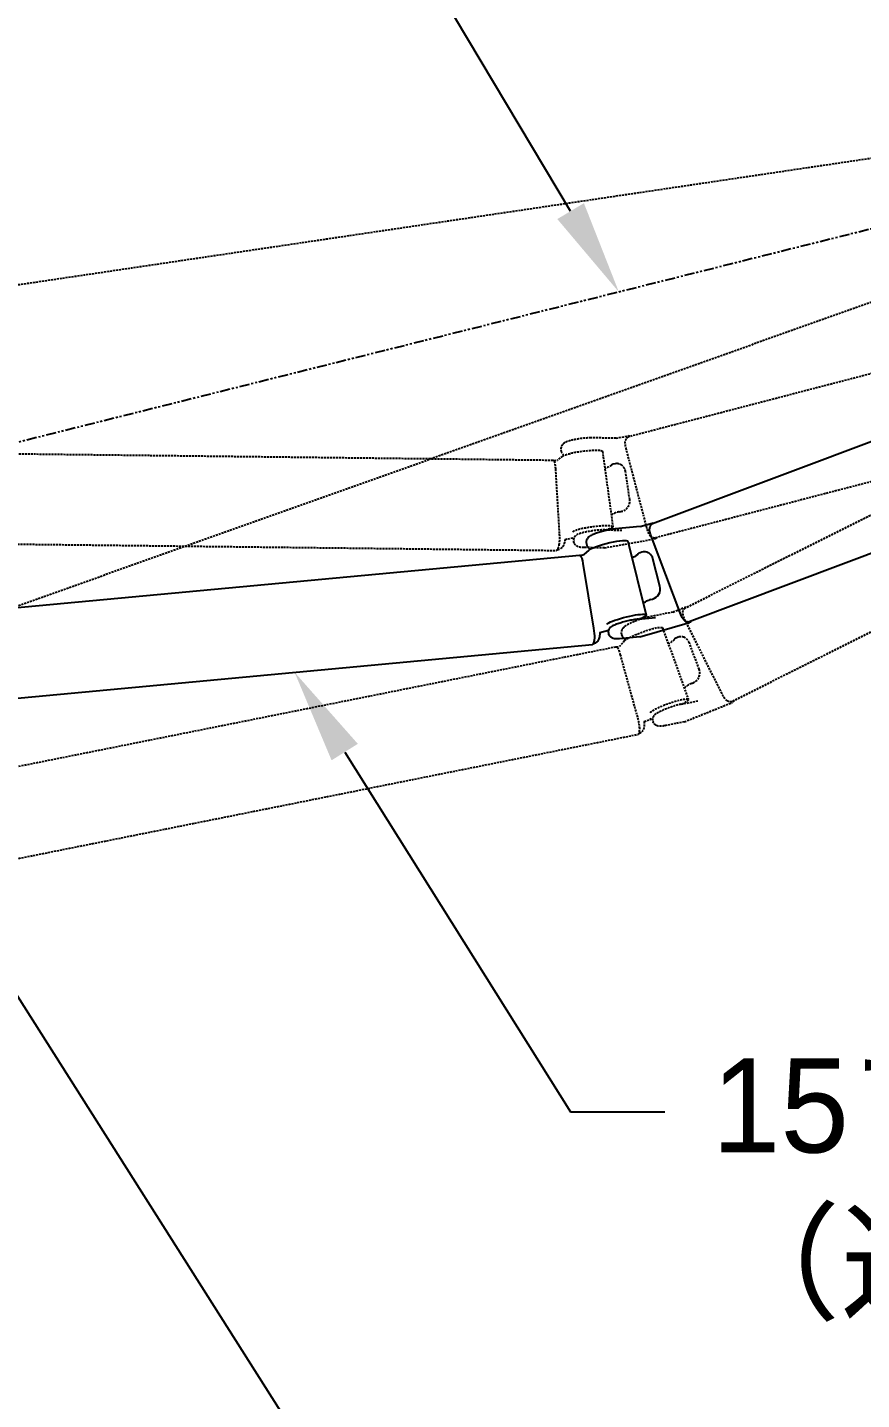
# Model space of a CAD drawing. Header units: millimetres. Extents: x 2183 to 14812, y 264 to 8523.
# Drawn here: x 8342 to 8874, y 3744 to 4619 of the extents above; entities that cross this region are included whole.
import ezdxf
from ezdxf import colors
from ezdxf.entities.mleader import LeaderData, LeaderLine
from ezdxf.math import Vec2, Vec3

# ---------------------------------------------------------------- set-up
doc = ezdxf.new("R2010")
doc.units = ezdxf.units.MM
doc.header["$LTSCALE"] = 0.2
doc.linetypes.add('HIDDEN', pattern=[9.525, 6.35, -3.175])
doc.linetypes.add('PHANTOM', pattern=[63.5, 31.75, -6.35, 6.35, -6.35, 6.35, -6.35])
doc.layers.get('Defpoints').update_dxf_attribs({"color": 9})
for name, color, linetype in [('キャンバス', 210, 'PHANTOM'), ('寸法1', 2, 'Continuous'), ('引出線', 2, 'Continuous'), ('製品', 4, 'Continuous'), ('隠れ線', 5, 'HIDDEN')]:
    doc.layers.add(name, color=color, linetype=linetype)
doc.styles.add('TENPAL（ｺﾞｼｯｸ)', font='MS PGothic.ttf')
doc.dimstyles.new('030-TENPAL', dxfattribs={"dimscale": 30, "dimtxt": 2, "dimasz": 2.5, "dimexe": 0, "dimexo": 3, "dimgap": 0.5, "dimtad": 1, "dimlfac": -1, "dimdsep": 46, "dimtxsty": 'TENPAL（ｺﾞｼｯｸ)', "dimblk1": 'DOTSMALL', "dimblk2": 'DOTSMALL', "dimsah": 1, "dimcen": 3, "dimazin": 2, "dimtfac": 1, "dimtofl": 0, "dimtmove": 0, "dimatfit": 3, "dimfxl": 1, "dimtolj": 1, "dimtzin": 0, "dimarcsym": 0})

# ---------------------------------------------------------------- blocks, each defined once
blk = doc.blocks.new('_DOTSMALL')
at = {"color": 0, "linetype": 'ByBlock', "const_width": 0.5}
blk.add_lwpolyline([(-0.0625, 0, 1), (0.0625, 0, 1)], format="xyb", close=True, dxfattribs=at)
blk = doc.blocks.new('*D87')
at = {"layer": 'Defpoints', "color": 0, "transparency": 16777216}
for p in [(8113.29, 5406.93), (9413.39, 4654.93), (8113.29, 4284.84)]:
    blk.add_point(p, dxfattribs=at)
at = {"layer": '寸法1', "color": 0, "lineweight": -2, "transparency": 16777216}
for p, q in [((8113.29, 4374.84), (8113.29, 5406.93)), ((9413.39, 5406.93), (8113.29, 5406.93)), ((9413.39, 4744.93), (9413.39, 5406.93))]:
    blk.add_line(p, q, dxfattribs=at)
at = {"layer": '寸法1', "color": 0, "lineweight": -2, "transparency": 16777216, "xscale": 75, "yscale": 75, "zscale": 75, "rotation": 180}
blk.add_blockref('_DOTSMALL', (8113.29, 5406.93), dxfattribs=at)
at = {"layer": '寸法1', "color": 0, "lineweight": -2, "transparency": 16777216, "xscale": 75, "yscale": 75, "zscale": 75}
blk.add_blockref('_DOTSMALL', (9413.39, 5406.93), dxfattribs=at)
at = {"layer": '寸法1', "color": 0, "transparency": 16777216, "insert": (8763.34, 5451.93), "char_height": 60, "attachment_point": 5, "style": 'TENPAL（ｺﾞｼｯｸ)'}
blk.add_mtext('\\A1;D=1300', dxfattribs=at)
blk = doc.blocks.new('*D86')
at = {"layer": 'Defpoints', "color": 0, "transparency": 16777216}
for p in [(9396.78, 4656.93), (7313.4, 4161.23), (8191.29, 4161.23)]:
    blk.add_point(p, dxfattribs=at)
at = {"layer": '寸法1', "color": 0, "lineweight": -2, "transparency": 16777216}
for p, q in [((9306.78, 4656.93), (7313.4, 4656.93)), ((7313.4, 4656.93), (7313.4, 4161.23)), ((8101.29, 4161.23), (7313.4, 4161.23))]:
    blk.add_line(p, q, dxfattribs=at)
at = {"layer": '寸法1', "color": 0, "lineweight": -2, "transparency": 16777216, "xscale": 75, "yscale": 75, "zscale": 75}
for p, rotation in [((7313.4, 4656.93), 90), ((7313.4, 4161.23), 270)]:
    blk.add_blockref('_DOTSMALL', p, dxfattribs=dict(at, rotation=rotation))
at = {"layer": '寸法1', "color": 0, "transparency": 16777216, "insert": (7268.4, 4409.08), "char_height": 60, "attachment_point": 5, "rotation": 90, "style": 'TENPAL（ｺﾞｼｯｸ)'}
blk.add_mtext('\\A1;H=496', dxfattribs=at)
blk = doc.blocks.new('*D89')
at = {"layer": 'Defpoints', "color": 0, "transparency": 16777216}
for p in [(9396.78, 4656.93), (7163.4, 1356.93), (7965.37, 1356.93)]:
    blk.add_point(p, dxfattribs=at)
at = {"layer": '寸法1', "color": 0, "lineweight": -2, "transparency": 16777216}
for p, q in [((9306.78, 4656.93), (7163.4, 4656.93)), ((7163.4, 4656.93), (7163.4, 1356.93)), ((7875.37, 1356.93), (7163.4, 1356.93))]:
    blk.add_line(p, q, dxfattribs=at)
at = {"layer": '寸法1', "color": 0, "lineweight": -2, "transparency": 16777216, "xscale": 75, "yscale": 75, "zscale": 75}
for p, rotation in [((7163.4, 4656.93), 90), ((7163.4, 1356.93), 270)]:
    blk.add_blockref('_DOTSMALL', p, dxfattribs=dict(at, rotation=rotation))
at = {"layer": '寸法1', "color": 0, "transparency": 16777216, "insert": (7118.4, 3006.93), "char_height": 60, "attachment_point": 5, "rotation": 90, "style": 'TENPAL（ｺﾞｼｯｸ)'}
blk.add_mtext('\\A1;3300', dxfattribs=at)

msp = doc.modelspace()

# ---------------------------------------------------------------- linework, layer by layer
at = {"layer": '製品'}
for p, q in [((9261.595, 4498.091), (8740.439, 4302.259)), ((9284.281, 4435.469), (8763.865, 4239.915)), ((8732.559, 4300.575), (8740.288, 4302.791)), ((8741.186, 4302.539), (8740.288, 4302.791)), ((8732.559, 4300.575), (8716.707, 4299.06)), ((8758.133, 4245.574), (8739.846, 4294.059)), ((8699.873, 4285.587), (8696.866, 4282.732)), ((8698.441, 4289.527), (8698.631, 4288.759)), ((8724.826, 4291.262), (8736.457, 4244.211)), ((8733.653, 4284.246), (8732.551, 4283.864)), ((8734.463, 4284.431), (8733.653, 4284.246)), ((8209.238, 4237.299), (8693.988, 4282.441)), ((8694.562, 4282.214), (8696.866, 4282.732)), ((8696.191, 4277.067), (8702.983, 4235.919)), ((8745.279, 4262.63), (8740.803, 4280.049)), ((8739.371, 4254.068), (8740.454, 4254.396)), ((8731.486, 4241.666), (8742.325, 4242.702)), ((8707.004, 4233.06), (8712.528, 4234.656)), ((8712.456, 4232.858), (8712.575, 4232.378)), ((8732.466, 4230.321), (8764.017, 4239.383)), ((8216.343, 4180.128), (8702.199, 4225.429)), ((8702.673, 4225.79), (8702.865, 4225.833)), ((8732.466, 4230.321), (8719.548, 4229.086))]:
    msp.add_line(p, q, dxfattribs=at)
for centre, radius, start, end in [((8701.935, 4289.642), 3.42, 194.967934, 254.322928), ((8733.138, 4281.484), 2.446, 103.845815, 136.602505), ((8735.264, 4279.117), 5.375, 62.665645, 98.567362), ((8735.142, 4278.833), 5.683, 56.272207, 62.893561), ((8734.853, 4278.494), 6.125, 14.641465, 55.777533), ((8738.718, 4260.944), 6.775, 284.850919, 14.413088), ((8727.633, 4268.296), 17.781, 292.899292, 300.481154), ((8742.716, 4241.862), 12.656, 105.323176, 118.621873)]:
    msp.add_arc(centre, radius, start, end, dxfattribs=at)
at = {"layer": '製品', "extrusion": (0, 0, -1)}
for centre, major_axis, ratio, start_param, end_param in [((8752.152, 4271.087), (-11.713, 31.172), 0.2333898, 5.9574721, 6.2831853), ((8712.206, 4288.142), (12.62, 3.12), 0.1470361, 3.3946574, 6.2831853), ((8741.146, 4294.581), (-2.111, 5.617), 0.2333898, 4.7071517, 5.9574721), ((8698.093, 4253.935), (-4.105, 28.506), 0.1278461, 0, 0.2272317), ((8695.577, 4276.015), (-0.855, 5.939), 0.1278461, 0.2272317, 1.4112645), ((8714.386, 4279.201), (16.988, 4.201), 0.1450184, 0.0898531, 0.7310138), ((8723.837, 4241.091), (12.62, 3.12), 0.1470361, 3.3402804, 7.1302561), ((8759.433, 4246.096), (-2.111, 5.617), 0.2333898, 3.4568314, 4.7071517), ((8752.152, 4271.087), (-11.713, 31.172), 0.2333898, 3.1415927, 3.4568314), ((8752.152, 4271.087), (11.899, -31.691), 0.232711, 6.1023872, 6.2878908), ((8702.369, 4234.868), (-0.855, 5.939), 0.1278461, 1.4112645, 2.5952973), ((8698.093, 4253.935), (-4.105, 28.506), 0.1278461, 2.5952973, 3.1415927)]:
    msp.add_ellipse(centre, major_axis=major_axis, ratio=ratio, start_param=start_param, end_param=end_param, dxfattribs=at)
at = {"layer": '製品'}
for points, knots in [([(8716.707, 4299.06), (8715.675, 4298.962), (8714.527, 4298.791), (8712.271, 4298.371), (8711.188, 4298.138), (8709.051, 4297.621), (8707.998, 4297.338), (8705.976, 4296.739), (8705.011, 4296.422), (8703.183, 4295.75), (8702.345, 4295.401), (8701.106, 4294.76), (8700.662, 4294.509), (8699.899, 4293.904), (8699.623, 4293.665), (8699.174, 4293.111), (8699.029, 4292.91), (8698.667, 4292.273), (8698.442, 4291.755), (8698.294, 4290.618), (8698.309, 4290.085), (8698.434, 4289.555), (8698.438, 4289.541), (8698.441, 4289.527)], [2.345163, 2.345163, 2.345163, 2.345163, 2.7585566, 2.7585566, 3.1072455, 3.1072455, 3.4474532, 3.4474532, 3.7927269, 3.7927269, 4.1681131, 4.1681131, 4.4048357, 4.4048357, 4.5231074, 4.5231074, 4.5754804, 4.5754804, 4.6558282, 4.6558282, 4.7108962, 4.7108962, 4.712389, 4.712389, 4.712389, 4.712389]), ([(8731.486, 4241.666), (8730.484, 4241.57), (8729.355, 4241.407), (8727.063, 4240.994), (8725.92, 4240.754), (8723.642, 4240.217), (8722.51, 4239.921), (8720.334, 4239.294), (8719.294, 4238.963), (8717.361, 4238.279), (8716.481, 4237.928), (8714.768, 4237.12), (8714.063, 4236.929), (8713.002, 4235.595), (8712.876, 4235.415), (8712.585, 4234.868), (8712.419, 4234.44), (8712.346, 4233.575), (8712.369, 4233.21), (8712.456, 4232.858)], [2.345163, 2.345163, 2.345163, 2.345163, 2.7258269, 2.7258269, 3.0663565, 3.0663565, 3.4001556, 3.4001556, 3.7361468, 3.7361468, 4.0873503, 4.0873503, 4.5263331, 4.5263331, 4.58298, 4.58298, 4.6632564, 4.6632564, 4.712389, 4.712389, 4.712389, 4.712389]), ([(8707.004, 4233.06), (8706.979, 4232.6), (8706.944, 4232.163), (8706.846, 4231.267), (8706.779, 4230.814), (8706.593, 4229.917), (8706.478, 4229.473), (8706.11, 4228.515), (8705.87, 4227.987), (8704.996, 4226.933), (8704.424, 4226.414), (8703.377, 4225.974), (8703.125, 4225.892), (8702.865, 4225.833)], [6.4900434, 6.4900434, 6.4900434, 6.4900434, 8.8031291, 8.8031291, 11.3937306, 11.3937306, 13.9843322, 13.9843322, 16.5749337, 16.5749337, 18.5832025, 18.5832025, 19.1655353, 19.1655353, 19.1655353, 19.1655353]), ([(8719.548, 4229.086), (8719.162, 4229.049), (8718.791, 4229.023), (8718.07, 4228.992), (8717.722, 4228.989), (8717.013, 4229.016), (8716.657, 4229.045), (8715.825, 4229.198), (8715.348, 4229.295), (8714.288, 4229.882), (8713.824, 4230.2), (8713.089, 4231.115), (8712.818, 4231.585), (8712.622, 4232.199), (8712.597, 4232.288), (8712.575, 4232.378)], [0.79642969, 0.79642969, 0.79642969, 0.79642969, 0.95130301, 0.95130301, 1.10617634, 1.10617634, 1.26104967, 1.26104967, 1.415923, 1.415923, 1.50362409, 1.50362409, 1.56120874, 1.56120874, 1.57079633, 1.57079633, 1.57079633, 1.57079633])]:
    msp.add_open_spline(points, degree=3, knots=knots, dxfattribs=at)
at = {"layer": '隠れ線', "color": 252}
for p, q in [((9264.093, 4498.069, -220.5), (8725.322, 4357.785, -220.5)), ((9259.108, 4497.852, -220.5), (8761.277, 4248.617, -220.5)), ((9280.109, 4433.419, -220.5), (8742.103, 4293.334, -220.5)), ((9288.216, 4437.944, -220.5), (8791.092, 4189.063, -220.5)), ((8717.309, 4356.935, -220.5), (8701.385, 4357.085, -220.5)), ((8717.309, 4356.935, -220.5), (8725.227, 4358.33, -220.5)), ((8726.094, 4357.986, -220.5), (8725.227, 4358.33, -220.5)), ((8190.241, 4348.707, -220.5), (8677.054, 4342.931, -220.5)), ((8683.235, 4345.445, -220.5), (8679.946, 4342.921, -220.5)), ((8682.223, 4349.513, -220.5), (8682.332, 4348.729, -220.5)), ((8708.645, 4348.481, -220.5), (8715.294, 4300.472, -220.5)), ((8736.993, 4299.562, -220.5), (8723.875, 4349.693, -220.5)), ((8677.601, 4342.646, -220.5), (8679.946, 4342.921, -220.5)), ((8678.683, 4337.356, -220.5), (8681.137, 4295.724, -220.5)), ((8716.69, 4340.581, -220.5), (8715.554, 4340.315, -220.5)), ((8717.515, 4340.68, -220.5), (8716.69, 4340.581, -220.5)), ((8725.993, 4317.868, -220.5), (8723.362, 4335.659, -220.5)), ((8719.222, 4309.97, -220.5), (8720.334, 4310.183, -220.5)), ((8684.836, 4292.461, -220.5), (8690.497, 4293.471, -220.5)), ((8709.873, 4287.075, -220.5), (8742.198, 4292.79, -220.5)), ((8710.085, 4298.46, -220.5), (8720.972, 4298.357, -220.5)), ((8191.331, 4291.107, -220.5), (8679.26, 4285.373, -220.5)), ((8679.77, 4285.683, -220.5), (8679.965, 4285.706, -220.5)), ((8690.238, 4291.69, -220.5), (8690.306, 4291.2, -220.5)), ((8709.873, 4287.075, -220.5), (8696.897, 4287.197, -220.5)), ((8753.617, 4246.119, -220.5), (8761.071, 4249.13, -220.5)), ((8761.991, 4248.974, -220.5), (8761.071, 4249.13, -220.5)), ((8753.617, 4246.119, -220.5), (8738.01, 4242.955, -220.5)), ((8784.799, 4194.092, -220.5), (8761.545, 4240.4, -220.5)), ((8720.84, 4231.565, -220.5), (8721.11, 4230.82, -220.5)), ((8746.899, 4236.048, -220.5), (8763.385, 4190.47, -220.5)), ((8239.777, 4128.487, -220.5), (8717.153, 4224.051, -220.5)), ((8717.747, 4223.886, -220.5), (8719.984, 4224.643, -220.5)), ((8722.676, 4227.796, -220.5), (8719.984, 4224.643, -220.5)), ((8756.412, 4229.993, -220.5), (8755.355, 4229.498, -220.5)), ((8757.198, 4230.262, -220.5), (8756.412, 4229.993, -220.5)), ((8770.234, 4209.711, -220.5), (8763.961, 4226.566, -220.5)), ((8719.905, 4218.937, -220.5), (8730.961, 4178.725, -220.5)), ((8765.253, 4200.578, -220.5), (8766.296, 4201.017, -220.5)), ((8758.708, 4187.42, -220.5), (8769.378, 4189.583, -220.5)), ((8760.867, 4176.239, -220.5), (8791.298, 4188.55, -220.5)), ((8735.259, 4176.302, -220.5), (8740.586, 4178.467, -220.5)), ((8740.702, 4176.671, -220.5), (8740.87, 4176.206, -220.5)), ((8760.867, 4176.239, -220.5), (8748.15, 4173.661, -220.5)), ((8252.819, 4072.372, -220.5), (8731.278, 4168.21, -220.5)), ((8731.712, 4168.619, -220.5), (8731.898, 4168.682, -220.5))]:
    msp.add_line(p, q, dxfattribs=at)
for centre, radius, start, end in [((8685.71, 4349.262, -220.5), 3.42, 188.967934, 248.322928), ((8715.889, 4337.888, -220.5), 2.446, 97.845815, 130.602505), ((8717.756, 4335.311, -220.5), 5.375, 56.665645, 92.567362), ((8717.605, 4335.041, -220.5), 5.683, 50.272207, 56.893561), ((8717.282, 4334.735, -220.5), 6.125, 8.641465, 49.777533), ((8721.273, 4297.481, -220.5), 12.656, 99.323176, 112.621873), ((8719.292, 4316.877, -220.5), 6.775, 278.850919, 8.413088), ((8709.036, 4325.347, -220.5), 17.781, 286.899292, 294.481154), ((8724.303, 4232.044, -220.5), 3.42, 200.967934, 260.322928), ((8756.188, 4227.193, -220.5), 2.446, 109.845815, 142.602505), ((8758.549, 4225.06, -220.5), 5.375, 68.665645, 104.567362), ((8758.458, 4224.765, -220.5), 5.683, 62.272207, 68.893561), ((8758.206, 4224.398, -220.5), 6.125, 20.641465, 61.777533), ((8763.884, 4207.348, -220.5), 6.775, 290.850919, 20.413088), ((8752.092, 4213.501, -220.5), 17.781, 298.899292, 306.481154), ((8769.855, 4188.789, -220.5), 12.656, 111.323176, 124.621873)]:
    msp.add_arc(centre, radius, start, end, dxfattribs=at)
at = {"layer": '隠れ線', "color": 252, "extrusion": (0, 0, -1)}
for centre, major_axis, ratio, start_param, end_param in [((8725.222, 4350.076, -220.5), (-1.512, 5.806), 0.2333898, 4.7071517, 5.9574721), ((8733.712, 4325.56, -220.5), (-8.391, 32.226), 0.2333898, 5.9574721, 6.2831853), ((8695.768, 4346.697, -220.5), (12.877, 1.783), 0.1470361, 3.3946574, 6.2831853), ((8678.157, 4314.152, -220.5), (-1.103, 28.779), 0.1278461, 0, 0.2272317), ((8677.962, 4336.375, -220.5), (-0.23, 5.996), 0.1278461, 0.2272317, 1.4112645), ((8697.002, 4337.577, -220.5), (17.334, 2.403), 0.1450184, 0.0898531, 0.7310138), ((8702.417, 4298.688, -220.5), (12.877, 1.783), 0.1470361, 3.3402804, 7.1302561), ((8680.416, 4294.743, -220.5), (-0.23, 5.996), 0.1278461, 1.4112645, 2.5952973), ((8738.341, 4299.945, -220.5), (-1.512, 5.806), 0.2333898, 3.4568314, 4.7071517), ((8733.712, 4325.56, -220.5), (-8.391, 32.226), 0.2333898, 3.1415927, 3.4568314), ((8733.712, 4325.56, -220.5), (8.521, -32.761), 0.232711, 6.1023872, 6.2878908), ((8678.157, 4314.152, -220.5), (-1.103, 28.779), 0.1278461, 2.5952973, 3.1415927), ((8776.185, 4218.84, -220.5), (-14.908, 29.777), 0.2333898, 5.9574721, 6.2831853), ((8762.783, 4241.055, -220.5), (-2.686, 5.365), 0.2333898, 4.7071517, 5.9574721), ((8734.675, 4231.626, -220.5), (12.225, 4.422), 0.1470361, 3.3946574, 6.2831853), ((8724.215, 4196.131, -220.5), (-7.062, 27.921), 0.1278461, 0, 0.2272317), ((8719.404, 4217.828, -220.5), (-1.471, 5.817), 0.1278461, 0.2272317, 1.4112645), ((8737.778, 4222.962, -220.5), (16.456, 5.954), 0.1450184, 0.0898531, 0.7310138), ((8751.16, 4186.049, -220.5), (12.225, 4.422), 0.1470361, 3.3402804, 7.1302561), ((8786.038, 4194.747, -220.5), (-2.686, 5.365), 0.2333898, 3.4568314, 4.7071517), ((8776.185, 4218.84, -220.5), (-14.908, 29.777), 0.2333898, 3.1415927, 3.4568314), ((8776.185, 4218.84, -220.5), (15.147, -30.274), 0.232711, 6.1023872, 6.2878908), ((8730.461, 4177.615, -220.5), (-1.471, 5.817), 0.1278461, 1.4112645, 2.5952973), ((8724.215, 4196.131, -220.5), (-7.062, 27.921), 0.1278461, 2.5952973, 3.1415927)]:
    msp.add_ellipse(centre, major_axis=major_axis, ratio=ratio, start_param=start_param, end_param=end_param, dxfattribs=at)
at = {"layer": '隠れ線', "color": 252}
for points, knots in [([(8701.385, 4357.085, -220.5), (8700.349, 4357.095, -220.5), (8699.189, 4357.045, -220.5), (8696.902, 4356.863, -220.5), (8695.801, 4356.745, -220.5), (8693.621, 4356.454, -220.5), (8692.544, 4356.283, -220.5), (8690.471, 4355.898, -220.5), (8689.478, 4355.684, -220.5), (8687.59, 4355.206, -220.5), (8686.72, 4354.947, -220.5), (8685.421, 4354.439, -220.5), (8684.952, 4354.236, -220.5), (8684.13, 4353.714, -220.5), (8683.831, 4353.505, -220.5), (8683.327, 4353.001, -220.5), (8683.162, 4352.816, -220.5), (8682.735, 4352.221, -220.5), (8682.457, 4351.729, -220.5), (8682.19, 4350.613, -220.5), (8682.15, 4350.082, -220.5), (8682.219, 4349.542, -220.5), (8682.221, 4349.528, -220.5), (8682.223, 4349.513, -220.5)], [2.345163, 2.345163, 2.345163, 2.345163, 2.7585566, 2.7585566, 3.1072455, 3.1072455, 3.4474532, 3.4474532, 3.7927269, 3.7927269, 4.1681131, 4.1681131, 4.4048357, 4.4048357, 4.5231074, 4.5231074, 4.5754804, 4.5754804, 4.6558282, 4.6558282, 4.7108962, 4.7108962, 4.712389, 4.712389, 4.712389, 4.712389]), ([(8684.836, 4292.461, -220.5), (8684.764, 4292.006, -220.5), (8684.684, 4291.575, -220.5), (8684.492, 4290.694, -220.5), (8684.378, 4290.25, -220.5), (8684.1, 4289.377, -220.5), (8683.939, 4288.948, -220.5), (8683.473, 4288.033, -220.5), (8683.179, 4287.534, -220.5), (8682.199, 4286.577, -220.5), (8681.576, 4286.121, -220.5), (8680.489, 4285.792, -220.5), (8680.23, 4285.737, -220.5), (8679.965, 4285.706, -220.5)], [6.4900434, 6.4900434, 6.4900434, 6.4900434, 8.8031291, 8.8031291, 11.3937306, 11.3937306, 13.9843322, 13.9843322, 16.5749337, 16.5749337, 18.5832025, 18.5832025, 19.1655353, 19.1655353, 19.1655353, 19.1655353]), ([(8710.085, 4298.46, -220.5), (8709.077, 4298.47, -220.5), (8707.937, 4298.426, -220.5), (8705.616, 4298.254, -220.5), (8704.453, 4298.135, -220.5), (8702.132, 4297.84, -220.5), (8700.975, 4297.663, -220.5), (8698.746, 4297.267, -220.5), (8697.676, 4297.047, -220.5), (8695.682, 4296.568, -220.5), (8694.771, 4296.311, -220.5), (8692.983, 4295.687, -220.5), (8692.261, 4295.57, -220.5), (8691.067, 4294.355, -220.5), (8690.923, 4294.189, -220.5), (8690.576, 4293.675, -220.5), (8690.366, 4293.267, -220.5), (8690.203, 4292.414, -220.5), (8690.188, 4292.049, -220.5), (8690.238, 4291.69, -220.5)], [2.345163, 2.345163, 2.345163, 2.345163, 2.7258269, 2.7258269, 3.0663565, 3.0663565, 3.4001556, 3.4001556, 3.7361468, 3.7361468, 4.0873503, 4.0873503, 4.5263331, 4.5263331, 4.58298, 4.58298, 4.6632564, 4.6632564, 4.712389, 4.712389, 4.712389, 4.712389]), ([(8696.897, 4287.197, -220.5), (8696.509, 4287.201, -220.5), (8696.137, 4287.213, -220.5), (8695.417, 4287.258, -220.5), (8695.07, 4287.291, -220.5), (8694.369, 4287.393, -220.5), (8694.017, 4287.458, -220.5), (8693.206, 4287.698, -220.5), (8692.741, 4287.844, -220.5), (8691.749, 4288.539, -220.5), (8691.32, 4288.904, -220.5), (8690.685, 4289.891, -220.5), (8690.464, 4290.386, -220.5), (8690.334, 4291.017, -220.5), (8690.318, 4291.108, -220.5), (8690.306, 4291.2, -220.5)], [0.79642969, 0.79642969, 0.79642969, 0.79642969, 0.95130301, 0.95130301, 1.10617634, 1.10617634, 1.26104967, 1.26104967, 1.415923, 1.415923, 1.50362409, 1.50362409, 1.56120874, 1.56120874, 1.57079633, 1.57079633, 1.57079633, 1.57079633]), ([(8738.01, 4242.955, -220.5), (8736.994, 4242.749, -220.5), (8735.87, 4242.459, -220.5), (8733.67, 4241.806, -220.5), (8732.618, 4241.461, -220.5), (8730.546, 4240.723, -220.5), (8729.528, 4240.332, -220.5), (8727.58, 4239.524, -220.5), (8726.654, 4239.109, -220.5), (8724.906, 4238.249, -220.5), (8724.109, 4237.815, -220.5), (8722.944, 4237.047, -220.5), (8722.528, 4236.752, -220.5), (8721.832, 4236.07, -220.5), (8721.583, 4235.803, -220.5), (8721.195, 4235.205, -220.5), (8721.072, 4234.99, -220.5), (8720.778, 4234.319, -220.5), (8720.608, 4233.78, -220.5), (8720.58, 4232.634, -220.5), (8720.651, 4232.106, -220.5), (8720.831, 4231.592, -220.5), (8720.835, 4231.578, -220.5), (8720.84, 4231.565, -220.5)], [2.345163, 2.345163, 2.345163, 2.345163, 2.7585566, 2.7585566, 3.1072455, 3.1072455, 3.4474532, 3.4474532, 3.7927269, 3.7927269, 4.1681131, 4.1681131, 4.4048357, 4.4048357, 4.5231074, 4.5231074, 4.5754804, 4.5754804, 4.6558282, 4.6558282, 4.7108962, 4.7108962, 4.712389, 4.712389, 4.712389, 4.712389]), ([(8758.708, 4187.42, -220.5), (8757.72, 4187.22, -220.5), (8756.614, 4186.94, -220.5), (8754.379, 4186.289, -220.5), (8753.267, 4185.931, -220.5), (8751.058, 4185.159, -220.5), (8749.962, 4184.746, -220.5), (8747.865, 4183.895, -220.5), (8746.864, 4183.457, -220.5), (8745.013, 4182.575, -220.5), (8744.175, 4182.134, -220.5), (8742.556, 4181.152, -220.5), (8741.875, 4180.887, -220.5), (8740.959, 4179.45, -220.5), (8740.853, 4179.258, -220.5), (8740.62, 4178.684, -220.5), (8740.5, 4178.24, -220.5), (8740.517, 4177.372, -220.5), (8740.579, 4177.012, -220.5), (8740.702, 4176.671, -220.5)], [2.345163, 2.345163, 2.345163, 2.345163, 2.7258269, 2.7258269, 3.0663565, 3.0663565, 3.4001556, 3.4001556, 3.7361468, 3.7361468, 4.0873503, 4.0873503, 4.5263331, 4.5263331, 4.58298, 4.58298, 4.6632564, 4.6632564, 4.712389, 4.712389, 4.712389, 4.712389]), ([(8735.259, 4176.302, -220.5), (8735.282, 4175.842, -220.5), (8735.293, 4175.404, -220.5), (8735.289, 4174.502, -220.5), (8735.27, 4174.045, -220.5), (8735.179, 4173.133, -220.5), (8735.111, 4172.68, -220.5), (8734.845, 4171.688, -220.5), (8734.661, 4171.139, -220.5), (8733.902, 4169.999, -220.5), (8733.388, 4169.423, -220.5), (8732.393, 4168.875, -220.5), (8732.151, 4168.768, -220.5), (8731.898, 4168.682, -220.5)], [6.4900434, 6.4900434, 6.4900434, 6.4900434, 8.8031291, 8.8031291, 11.3937306, 11.3937306, 13.9843322, 13.9843322, 16.5749337, 16.5749337, 18.5832025, 18.5832025, 19.1655353, 19.1655353, 19.1655353, 19.1655353]), ([(8748.15, 4173.661, -220.5), (8747.769, 4173.584, -220.5), (8747.403, 4173.519, -220.5), (8746.69, 4173.413, -220.5), (8746.343, 4173.373, -220.5), (8745.636, 4173.327, -220.5), (8745.279, 4173.317, -220.5), (8744.435, 4173.384, -220.5), (8743.951, 4173.43, -220.5), (8742.836, 4173.903, -220.5), (8742.34, 4174.171, -220.5), (8741.513, 4175.004, -220.5), (8741.195, 4175.443, -220.5), (8740.936, 4176.033, -220.5), (8740.902, 4176.119, -220.5), (8740.87, 4176.206, -220.5)], [0.79642969, 0.79642969, 0.79642969, 0.79642969, 0.95130301, 0.95130301, 1.10617634, 1.10617634, 1.26104967, 1.26104967, 1.415923, 1.415923, 1.50362409, 1.50362409, 1.56120874, 1.56120874, 1.57079633, 1.57079633, 1.57079633, 1.57079633])]:
    msp.add_open_spline(points, degree=3, knots=knots, dxfattribs=at)

# ---------------------------------------------------------------- dimensions: what is measured, and where the dimension line sits
at = {"layer": '寸法1'}
dim = msp.add_linear_dim(base=(8113.293, 5406.927), p1=(9413.395, 4654.927), p2=(8113.293, 4284.842), text='D=<>', dimstyle='030-TENPAL', override={"dimdec": 0}, dxfattribs=at)
dim.commit()
dim.dimension.update_dxf_attribs({"geometry": '*D87', "text_midpoint": (8763.344, 5451.927)})
dim = msp.add_linear_dim(base=(7313.395, 4161.232), p1=(9396.776, 4656.927), p2=(8191.288, 4161.232), angle=90, text='H=<>', dimstyle='030-TENPAL', override={"dimdec": 0}, dxfattribs=at)
dim.commit()
dim.dimension.update_dxf_attribs({"geometry": '*D86', "text_midpoint": (7268.395, 4409.079)})

# ---------------------------------------------------------------- leaders
at = {"layer": '引出線'}
ml = msp.add_multileader_mtext('Standard', dxfattribs=at)
ml.set_content('15アーム・15゜\\P（途中使い）', color=2, style='TENPAL（ｺﾞｼｯｸ)')
ml.set_leader_properties(color=2)
ml.build(insert=Vec2(0, 0))
ml.multileader.update_dxf_attribs({"dogleg_length": 60, "arrow_head_size": 60})
ctx = ml.context
ctx.base_point, ctx.char_height, ctx.arrow_head_size, ctx.landing_gap_size, ctx.plane_origin = Vec3(8748.319, 3927.739), 60, 60, 30, Vec3(9862.607, 5463.251)
notes = []
notes.append((ctx, [(0, (1, 1, 0), (8688.319, 3927.739), (1, 0), 60, [(0, [(8512.607, 4207.751)], 0, [])])]))
ctx.mtext.insert, ctx.mtext.flow_direction = Vec3(8778.319, 3961.83), 5
ml = msp.add_multileader_mtext('Standard', dxfattribs=at)
ml.set_content('（風速10m/s時\\P想定揺れ幅）', color=2, style='TENPAL（ｺﾞｼｯｸ)')
ml.set_leader_properties(color=2)
ml.build(insert=Vec2(0, 0))
ml.multileader.update_dxf_attribs({"dogleg_length": 60, "arrow_head_size": 60})
ctx = ml.context
ctx.base_point, ctx.char_height, ctx.arrow_head_size, ctx.landing_gap_size, ctx.plane_origin = Vec3(8623.738, 3642.314, -220.5), 60, 60, 30, Vec3(9636.769, 5334.672, -220.5)
notes.append((ctx, [(0, (1, 1, 0), (8563.738, 3642.314, -220.5), (1, 0), 60, [(0, [(8286.769, 4079.172, -220.5)], 0, [])])]))
ctx.mtext.insert, ctx.mtext.flow_direction = Vec3(8653.738, 3676.405, -220.5), 5
for ctx, leaders in notes:
    for number, flags, end, landing, length, lines in leaders:
        leader = LeaderData()
        leader.index, (leader.has_last_leader_line, leader.has_dogleg_vector, leader.attachment_direction) = number, flags
        leader.last_leader_point, leader.dogleg_vector, leader.dogleg_length = Vec3(end), Vec3(landing), length
        for number, points, colour, breaks in lines:
            line = LeaderLine()
            line.index, line.vertices, line.color, line.breaks = number, Vec3.list(points), colors.encode_raw_color(colour), breaks
            leader.lines.append(line)
        ctx.leaders.append(leader)

# ---------------------------------------------------------------- next in the draw order: leaders
ml = msp.add_multileader_mtext('Standard', dxfattribs=at)
ml.set_content('防炎キャンバス', color=2, style='TENPAL（ｺﾞｼｯｸ)')
ml.set_leader_properties(color=2)
ml.build(insert=Vec2(0, 0))
ml.multileader.update_dxf_attribs({"dogleg_length": 60, "arrow_head_size": 60})
ctx = ml.context
ctx.base_point, ctx.char_height, ctx.arrow_head_size, ctx.landing_gap_size, ctx.plane_origin = Vec3(7770.43, 4904.314), 60, 60, 30, Vec3(7369.097, 5705.524)
ctx.text_align_type = 2
notes = []
notes.append((ctx, [(0, (1, 1, 0), (8448.158, 4904.314), (-1, 0), 60, [(0, [(8719.097, 4450.024)], 0, [])])]))
ctx.mtext.insert, ctx.mtext.alignment, ctx.mtext.flow_direction = Vec3(8358.158, 4938.405), 3, 5
ctx.mtext.has_bg_fill, ctx.mtext.bg_color, ctx.mtext.bg_scale_factor, ctx.mtext.bg_transparency, ctx.mtext.use_window_bg_color = 1, -1027028792, 1.5, 0, 1
for ctx, leaders in notes:
    for number, flags, end, landing, length, lines in leaders:
        leader = LeaderData()
        leader.index, (leader.has_last_leader_line, leader.has_dogleg_vector, leader.attachment_direction) = number, flags
        leader.last_leader_point, leader.dogleg_vector, leader.dogleg_length = Vec3(end), Vec3(landing), length
        for number, points, colour, breaks in lines:
            line = LeaderLine()
            line.index, line.vertices, line.color, line.breaks = number, Vec3.list(points), colors.encode_raw_color(colour), breaks
            leader.lines.append(line)
        ctx.leaders.append(leader)

# ---------------------------------------------------------------- next in the draw order: linework, layer by layer
at = {"layer": 'キャンバス', "color": 210, "extrusion": (2e-16, 1, 0)}
msp.add_line((9321.503, 4600.709), (8116.692, 4299.339), dxfattribs=at)
at = {"layer": '隠れ線', "color": 252, "extrusion": (0.104528, 0.994522, 0)}
msp.add_line((9321.503, 4600.709), (8104.687, 4420.081, -220.5), dxfattribs=at)
at = {"layer": '隠れ線', "color": 252, "extrusion": (-0.104528, 0.994522, 0)}
msp.add_line((9321.503, 4600.709), (8141.252, 4180.514, -220.5), dxfattribs=at)

# ---------------------------------------------------------------- next in the draw order: dimensions: what is measured, and where the dimension line sits
at = {"layer": '寸法1'}
dim = msp.add_linear_dim(base=(7163.395, 1356.927), p1=(9396.776, 4656.927), p2=(7965.371, 1356.927), angle=90, dimstyle='030-TENPAL', dxfattribs=at)
dim.commit()
dim.dimension.update_dxf_attribs({"geometry": '*D89', "text_midpoint": (7118.395, 3006.927)})

doc.saveas('drawing.dxf')
